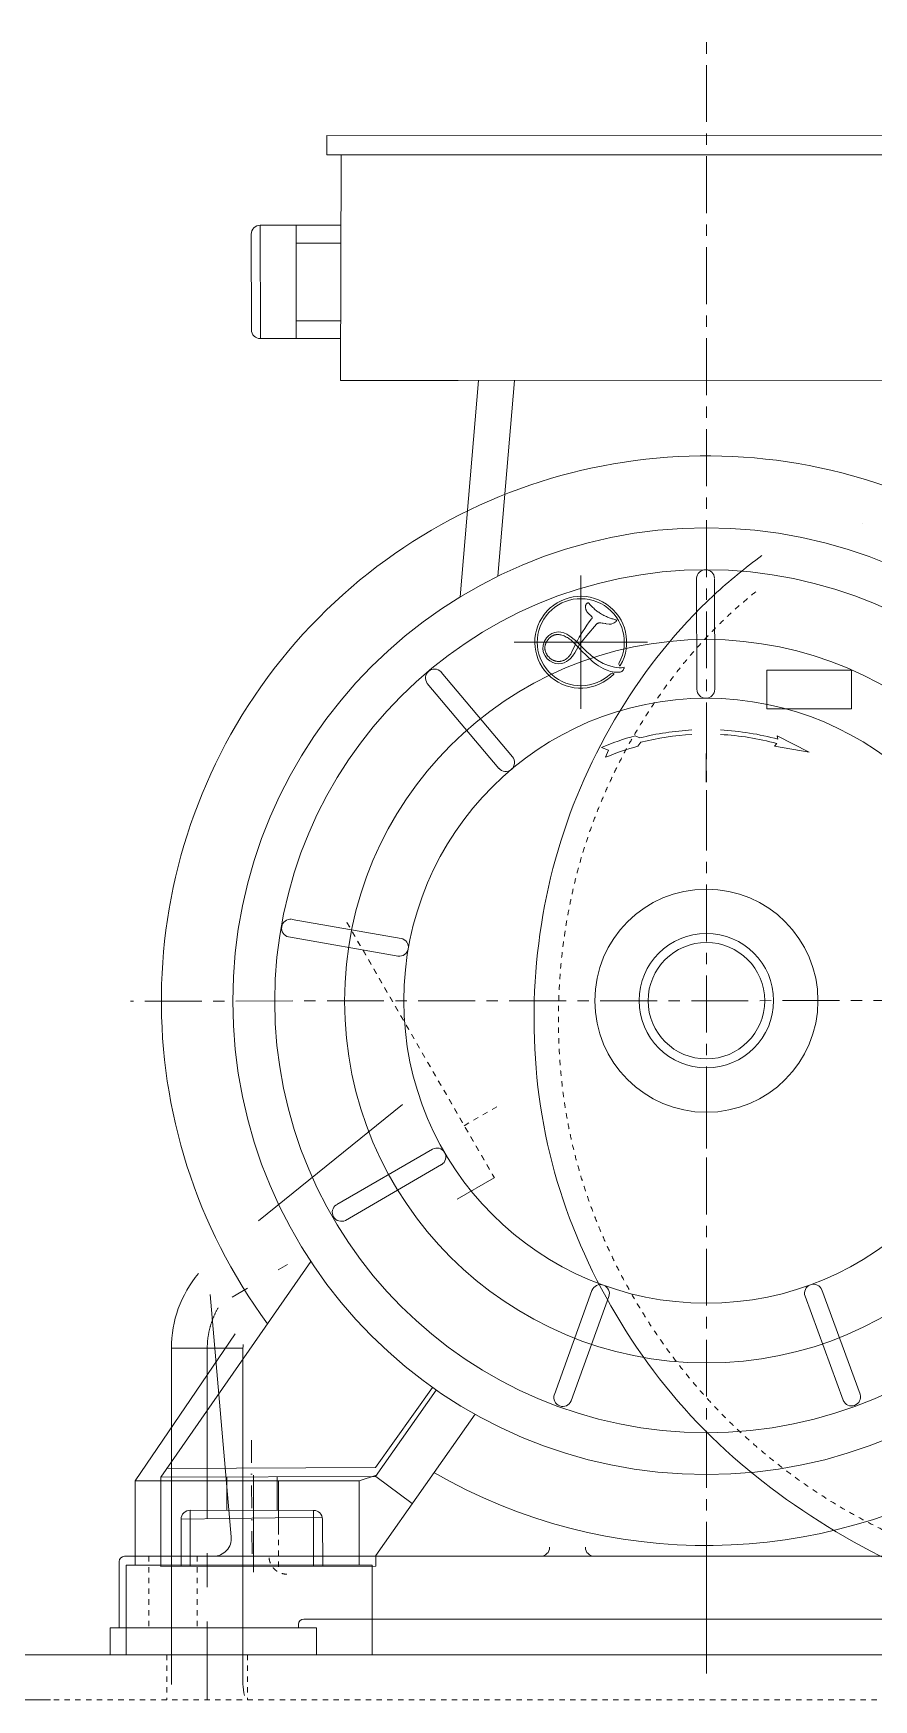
# Model space of a CAD drawing. Header units: millimetres. Extents: x 0 to 559189, y 1 to 426050.
# Drawn here: x 90272 to 102177, y 307462 to 331077 of the extents above; entities that cross this region are included whole.
import ezdxf

# ---------------------------------------------------------------- set-up
doc = ezdxf.new("R2010")
doc.units = ezdxf.units.MM
doc.header["$LTSCALE"] = 25.4
for name, pattern in [('CENTER', [50.8, 31.75, -6.35, 6.35, -6.35]), ('DASHDOT', [25.4, 12.7, -6.35, 0, -6.35]), ('EB_DASH', [6, 3, -3]), ('EB_DASHDOTDOT', [45, 30, -3, 3, -3, 3, -3])]:
    doc.linetypes.add(name, pattern=pattern)
for name, color, linetype, lineweight in [('CAXA0', 7, 'Continuous', 5), ('CAXA1', 5, 'CENTER', 5), ('CAXA2', 6, 'EB_DASH', 5)]:
    doc.layers.add(name, color=color, linetype=linetype, lineweight=lineweight)

msp = doc.modelspace()

# ---------------------------------------------------------------- linework, layer by layer
at = {"color": 7, "lineweight": 5}
for p, q in [((94428.52, 329628.49), (94427.79, 329355.5)), ((103541.05, 329624.26), (94428.52, 329628.49)), ((103541.61, 329355.5), (94427.79, 329355.5)), ((94630.99, 329355.5), (94622.36, 326156.8)), ((94628.29, 328356.5), (93485.56, 328356.6)), ((93488.39, 326750.08), (93486.86, 328356.6)), ((93994.85, 326750.11), (93994.86, 328356.55)), ((93361.38, 326876.81), (93358.55, 328229.33)), ((94628.27, 328102.5), (93994.86, 328102.55)), ((94623.94, 327004.15), (93994.85, 327004.11)), ((94623.96, 326750.15), (93488.39, 326750.08)), ((96289.51, 326156.8), (94622.36, 326156.8)), ((103275.7, 326161.64), (96289.51, 326156.8)), ((96577.83, 326156.8), (96317.47, 323089.24)), ((97086.89, 326157.35), (96852.18, 323382.51)), ((99669.27, 323353.79), (99672.22, 321779.87)), ((99923.14, 323348.12), (99926.21, 321781.75)), ((96051.91, 322023.28), (97061.1, 320825.35)), ((95853.79, 321864.44), (96867.75, 320660.65)), ((93937.97, 318520.02), (95481.07, 318251.05)), ((93888.31, 318270.99), (95438.82, 318000.59)), ((95500.38, 315896.64), (93459.88, 314249.29)), ((94570.45, 314477.55), (95925.43, 315263.39)), ((94692.48, 314254.86), (96054.05, 315044.37)), ((96803.01, 314859.62), (96275.08, 314554.82)), ((92077.15, 310613.05), (94202.95, 313673.18)), ((93308.27, 313292.69), (93088.3, 313165.69)), ((97653.41, 311787.39), (98186.25, 313260.34)), ((97890.03, 311695.24), (98425.56, 313175.24)), ((101744.29, 311708.29), (101205.68, 313179.15)), ((101984.79, 311789.8), (101443.7, 313267.78)), ((95121.16, 310623.94), (95980.96, 311849.9)), ((95121.79, 310750.95), (95927.19, 311887.63)), ((95123.4, 309506.35), (96529.41, 311506.99)), ((95122.25, 310623.95), (92077.15, 310613.05)), ((92077.15, 310613.05), (92079.81, 309350.99)), ((95121.79, 310750.95), (92165.59, 310740.37)), ((93015.18, 310621.8), (93015.24, 310146.42)), ((93725.3, 310622.52), (93726.54, 310145.38)), ((95122.25, 310623.95), (95639.38, 310240.54)), ((94242.27, 310144.62), (92493.29, 310147.19)), ((92493.29, 310147.19), (92493.29, 309351.39)), ((94242.27, 310144.62), (94241.1, 309353.09)), ((94365.58, 310047.25), (92366.11, 310020.19)), ((92366.11, 310020.19), (92366.11, 309351.27)), ((94369.07, 310018.91), (94375.83, 309353.22)), ((95123.4, 309506.35), (95123.54, 309353.95)), ((95123.54, 309353.95), (92079.81, 309350.99))]:
    msp.add_line(p, q, dxfattribs=at)
at = {"color": 7, "linetype": 'DASHDOT', "lineweight": 5}
msp.add_line((93361.87, 311141.77), (93370.94, 309352.34), dxfattribs=at)
at = {"color": 7, "lineweight": 5}
for centre, radius in [((99807.52, 317360.04), 6708.52), ((99807.52, 317360.04), 6115), ((99807.52, 317360.04), 5126.52), ((99807.51, 317367.65), 4287.11), ((99807.51, 317367.65), 1580.79)]:
    msp.add_circle(centre, radius, dxfattribs=at)
for centre, radius, start, end in [((93485.55, 328229.6), 127, 89.99533, 180.11998), ((93488.38, 326877.08), 127, 180.11998, 270.003609), ((99807.51, 317367.65), 7721.6, 68.524524, 216.36046), ((99807.51, 317367.65), 7721.6, 240.011552, 64.225427), ((99796.14, 323348.03), 127, 2.81785, 177.400947), ((95954.68, 321941.57), 127, 42.81785, 217.400947), ((99799.21, 321781.75), 127, 180, 0), ((96963.82, 320743.71), 127, 220, 40), ((93916.01, 318394.93), 127, 82.81785, 257.400947), ((95459.02, 318125.98), 127, 260, 80), ((95988.93, 315153.41), 127, 300, 120), ((94634.03, 314367.61), 127, 122.81785, 297.400947), ((98305.59, 313216.91), 127, 340, 160), ((101325.02, 313222.58), 127, 20, 200), ((97772.78, 311744.04), 127, 162.81785, 337.400947), ((101863.6, 311751.82), 127, 202.81785, 17.400947), ((92493.11, 310020.19), 127, 89.915813, 180), ((94242.08, 310017.62), 127, 0.581041, 89.915813)]:
    msp.add_arc(centre, radius, start, end, dxfattribs=at)
at = {"layer": 'CAXA0', "color": 7, "linetype": 'Continuous', "lineweight": 5}
for p, q in [((98095.29, 322956.37), (98095.26, 322952.43)), ((98095.26, 322952.43), (98095.36, 322948.3)), ((98095.47, 322960.16), (98095.29, 322956.37)), ((98095.36, 322948.3), (98095.59, 322943.97)), ((98095.77, 322963.78), (98095.47, 322960.16)), ((98095.59, 322943.97), (98095.96, 322939.44)), ((98096.21, 322967.24), (98095.77, 322963.78)), ((98095.96, 322939.44), (98096.92, 322931.27)), ((98096.79, 322970.54), (98096.21, 322967.24)), ((98097.51, 322973.69), (98096.79, 322970.54)), ((98096.92, 322931.27), (98098.22, 322923.42)), ((98098.37, 322976.7), (98097.51, 322973.69)), ((98098.22, 322923.42), (98098.99, 322919.62)), ((98099.36, 322979.55), (98098.37, 322976.7)), ((98098.99, 322919.62), (98099.86, 322915.9)), ((98100.5, 322982.24), (98099.36, 322979.55)), ((98099.86, 322915.9), (98100.8, 322912.26)), ((98101.77, 322984.79), (98100.5, 322982.24)), ((98100.8, 322912.26), (98101.83, 322908.69)), ((98103.18, 322987.19), (98101.77, 322984.79)), ((98101.83, 322908.69), (98102.95, 322905.2)), ((98102.95, 322905.2), (98104.16, 322901.79)), ((98104.73, 322989.44), (98103.18, 322987.19)), ((98104.16, 322901.79), (98105.45, 322898.45)), ((98106.43, 322991.54), (98104.73, 322989.44)), ((98105.45, 322898.45), (98106.83, 322895.18)), ((98108.99, 322994.21), (98106.43, 322991.54)), ((98106.83, 322895.18), (98108.29, 322892)), ((98108.29, 322892), (98109.85, 322888.88)), ((98111.93, 322996.73), (98108.99, 322994.21)), ((98109.85, 322888.88), (98111.49, 322885.84)), ((98111.49, 322885.84), (98113.21, 322882.87)), ((98115.21, 322999.09), (98111.93, 322996.73)), ((98113.21, 322882.87), (98115.07, 322879.91)), ((98115.07, 322879.91), (98117.06, 322876.95)), ((98118.83, 323001.28), (98115.21, 322999.09)), ((98117.06, 322876.95), (98119.18, 322873.99)), ((98122.77, 323003.29), (98118.83, 323001.28)), ((98119.18, 322873.99), (98121.45, 322871.01)), ((98121.45, 322871.01), (98123.87, 322868)), ((98126.99, 323005.1), (98122.77, 323003.29)), ((98123.87, 322868), (98126.45, 322864.97)), ((98126.45, 322864.97), (98132.13, 322858.75)), ((98131.45, 323006.68), (98126.99, 323005.1)), ((98136.07, 323008.02), (98131.45, 323006.68)), ((98132.13, 322858.75), (98137.89, 322852.91)), ((98136.07, 323008.02), (98146.03, 322996)), ((98137.89, 322852.91), (98144.55, 322846.54)), ((98144.55, 322846.54), (98150.74, 322840.87)), ((98146.03, 322996), (98156.23, 322984.2)), ((98150.74, 322840.87), (98168.2, 322825.14)), ((98156.23, 322984.2), (98166.66, 322972.64)), ((98166.66, 322972.64), (98177.3, 322961.34)), ((98168.2, 322825.14), (98181.79, 322812.58)), ((98177.3, 322961.34), (98188.15, 322950.29)), ((98188.15, 322950.29), (98199.21, 322939.51)), ((98199.21, 322939.51), (98210.45, 322929.01)), ((98210.45, 322929.01), (98221.88, 322918.79)), ((98221.88, 322918.79), (98233.48, 322908.86)), ((98233.48, 322908.86), (98245.25, 322899.22)), ((98245.25, 322899.22), (98257.17, 322889.9)), ((98257.17, 322889.9), (98269.26, 322880.88)), ((98269.26, 322880.88), (98281.48, 322872.17)), ((98281.48, 322872.17), (98293.85, 322863.78)), ((98293.85, 322863.78), (98306.33, 322855.73)), ((98306.33, 322855.73), (98318.95, 322848)), ((98318.95, 322848), (98330.59, 322841.22)), ((98330.59, 322841.22), (98342.41, 322834.67)), ((98342.41, 322834.67), (98354.42, 322828.33)), ((98354.42, 322828.33), (98366.61, 322822.23)), ((97615.94, 322570.47), (97660.82, 322587.81)), ((97660.82, 322587.81), (97706.48, 322594.35)), ((97706.48, 322594.35), (97745.07, 322591.24)), ((97745.07, 322591.24), (97785.59, 322580.31)), ((98053.74, 322596.54), (98030.04, 322558.18)), ((98084.02, 322643.24), (98053.74, 322596.54)), ((98115.46, 322689.29), (98084.02, 322643.24)), ((98250.45, 322703.56), (98114.03, 322543.16)), ((98148.06, 322734.71), (98115.46, 322689.29)), ((98181.79, 322779.42), (98148.06, 322734.71)), ((98251.86, 322704.3), (98247.24, 322700.26)), ((98256.61, 322707.99), (98251.86, 322704.3)), ((98261.43, 322711.29), (98256.61, 322707.99)), ((98266.3, 322714.18), (98261.43, 322711.29)), ((98271.16, 322716.64), (98266.3, 322714.18)), ((98276, 322718.65), (98271.16, 322716.64)), ((98280.8, 322720.21), (98276, 322718.65)), ((98283.18, 322720.82), (98280.8, 322720.21)), ((98285.55, 322721.32), (98283.18, 322720.82)), ((98289.58, 322721.91), (98285.55, 322721.32)), ((98293.81, 322722.23), (98289.58, 322721.91)), ((98298.28, 322722.27), (98293.81, 322722.23)), ((98303.07, 322722.05), (98298.28, 322722.27)), ((98307.8, 322721.61), (98303.07, 322722.05)), ((98313.08, 322720.92), (98307.8, 322721.61)), ((98330.34, 322718.08), (98313.08, 322720.92)), ((98343.21, 322716.24), (98330.34, 322718.08)), ((98371.36, 322712.81), (98343.21, 322716.24)), ((98366.61, 322822.23), (98378.98, 322816.34)), ((98383.23, 322711.06), (98371.36, 322712.81)), ((98378.98, 322816.34), (98391.52, 322810.69)), ((98427.69, 322703.95), (98385.35, 322710.84)), ((98391.52, 322810.69), (98404.22, 322805.28)), ((98404.22, 322805.28), (98417.07, 322800.1)), ((98417.07, 322800.1), (98430.08, 322795.16)), ((98456.11, 322705.04), (98427.69, 322703.95)), ((98430.08, 322795.16), (98443.23, 322790.46)), ((98443.23, 322790.46), (98456.52, 322786.01)), ((98501.83, 322724.82), (98456.11, 322705.04)), ((98456.52, 322786.01), (98469.93, 322781.8)), ((98469.93, 322781.8), (98483.46, 322777.84)), ((98483.46, 322777.84), (98497.11, 322774.13)), ((98497.11, 322774.13), (98510.85, 322770.69)), ((98527.88, 322742.02), (98501.83, 322724.82)), ((98510.85, 322770.69), (98524.69, 322767.49)), ((98524.69, 322767.49), (98532.86, 322756.56)), ((98532.86, 322756.56), (98527.88, 322742.02)), ((97491.95, 322351.22), (97495.56, 322407.4)), ((97501.86, 322297.45), (97491.95, 322351.22)), ((97495.56, 322407.4), (97512.39, 322461.47)), ((97512.39, 322461.47), (97541.08, 322509.04)), ((97518.85, 322367.94), (97519.04, 322375)), ((97518.99, 322360.97), (97518.85, 322367.94)), ((97519.44, 322353.96), (97518.99, 322360.97)), ((97519.04, 322375), (97519.56, 322382.11)), ((97520.2, 322346.93), (97519.44, 322353.96)), ((97519.56, 322382.11), (97520.4, 322389.27)), ((97520.4, 322389.27), (97521.57, 322396.47)), ((97521.57, 322396.47), (97523.06, 322403.7)), ((97523.06, 322403.7), (97524.87, 322410.93)), ((97524.87, 322410.93), (97526.99, 322418.15)), ((97526.99, 322418.15), (97529.42, 322425.36)), ((97529.42, 322425.36), (97532.17, 322432.54)), ((97532.17, 322432.54), (97535.21, 322439.67)), ((97535.21, 322439.67), (97538.55, 322446.73)), ((97538.55, 322446.73), (97542.18, 322453.71)), ((97541.08, 322509.04), (97575.02, 322543.55)), ((97542.18, 322453.71), (97546.08, 322460.59)), ((97546.08, 322460.59), (97550.25, 322467.34)), ((97550.25, 322467.34), (97554.67, 322473.97)), ((97554.67, 322473.97), (97559.35, 322480.43)), ((97559.35, 322480.43), (97564.26, 322486.75)), ((97564.26, 322486.75), (97569.39, 322492.87)), ((97569.39, 322492.87), (97574.73, 322498.78)), ((97574.73, 322498.78), (97580.26, 322504.47)), ((97575.02, 322543.55), (97615.94, 322570.47)), ((97580.26, 322504.47), (97585.97, 322509.93)), ((97585.97, 322509.93), (97591.84, 322515.14)), ((97591.84, 322515.14), (97597.86, 322520.07)), ((97597.86, 322520.07), (97604, 322524.73)), ((97604, 322524.73), (97610.25, 322529.1)), ((97610.25, 322529.1), (97616.61, 322533.17)), ((97616.61, 322533.17), (97623.04, 322536.93)), ((97623.04, 322536.93), (97629.55, 322540.37)), ((97629.55, 322540.37), (97636.12, 322543.48)), ((97636.12, 322543.48), (97642.72, 322546.26)), ((97642.72, 322546.26), (97649.36, 322548.71)), ((97649.36, 322548.71), (97656.01, 322550.82)), ((97656.01, 322550.82), (97661.94, 322552.4)), ((97661.94, 322552.4), (97667.96, 322553.74)), ((97667.96, 322553.74), (97674.08, 322554.84)), ((97674.08, 322554.84), (97680.29, 322555.7)), ((97680.29, 322555.7), (97686.59, 322556.32)), ((97686.59, 322556.32), (97692.99, 322556.69)), ((97692.99, 322556.69), (97699.47, 322556.81)), ((97699.47, 322556.81), (97706.04, 322556.7)), ((97706.04, 322556.7), (97719.45, 322555.73)), ((97719.45, 322555.73), (97733.2, 322553.8)), ((97733.2, 322553.8), (97747.27, 322550.89)), ((97747.27, 322550.89), (97761.65, 322547.02)), ((97761.65, 322547.02), (97776.38, 322542.15)), ((97776.38, 322542.15), (97791.37, 322536.33)), ((97785.59, 322580.31), (97828.21, 322561.54)), ((97791.37, 322536.33), (97806.6, 322529.56)), ((97806.6, 322529.56), (97822.02, 322521.85)), ((97822.02, 322521.85), (97837.62, 322513.22)), ((97828.21, 322561.54), (97873.6, 322534.63)), ((97837.62, 322513.22), (97853.3, 322503.7)), ((97853.3, 322503.7), (97869, 322493.35)), ((97869, 322493.35), (97884.61, 322482.24)), ((97873.6, 322534.63), (97952.04, 322473.2)), ((97922.38, 322359.09), (97903.1, 322317.96)), ((97942.41, 322399.77), (97922.38, 322359.09)), ((97963.21, 322440.08), (97942.41, 322399.77)), ((98011.72, 322415.19), (97942.86, 322296.3)), ((97952.04, 322473.2), (97989.07, 322436.52)), ((97984.77, 322479.94), (97963.21, 322440.08)), ((98007.04, 322519.3), (97984.77, 322479.94)), ((97989.07, 322436.52), (98113.21, 322314.14)), ((98030.04, 322558.18), (98007.04, 322519.3)), ((98050.43, 322468.1), (98011.72, 322415.19)), ((98114.03, 322543.16), (98050.43, 322468.1)), ((97521.71, 322253.73), (97501.86, 322297.45)), ((97521.29, 322339.88), (97520.2, 322346.93)), ((97522.69, 322332.82), (97521.29, 322339.88)), ((97551.31, 322214.49), (97521.71, 322253.73)), ((97524.4, 322325.77), (97522.69, 322332.82)), ((97526.42, 322318.73), (97524.4, 322325.77)), ((97528.75, 322311.71), (97526.42, 322318.73)), ((97531.39, 322304.72), (97528.75, 322311.71)), ((97534.33, 322297.78), (97531.39, 322304.72)), ((97537.56, 322290.91), (97534.33, 322297.78)), ((97541.08, 322284.11), (97537.56, 322290.91)), ((97544.87, 322277.4), (97541.08, 322284.11)), ((97548.94, 322270.8), (97544.87, 322277.4)), ((97553.28, 322264.31), (97548.94, 322270.8)), ((97588.72, 322182.27), (97551.31, 322214.49)), ((97557.86, 322257.96), (97553.28, 322264.31)), ((97562.71, 322251.73), (97557.86, 322257.96)), ((97567.8, 322245.66), (97562.71, 322251.73)), ((97573.11, 322239.77), (97567.8, 322245.66)), ((97578.63, 322234.07), (97573.11, 322239.77)), ((97584.34, 322228.58), (97578.63, 322234.07)), ((97590.24, 322223.31), (97584.34, 322228.58)), ((97631.45, 322159.24), (97588.72, 322182.27)), ((97596.3, 322218.27), (97590.24, 322223.31)), ((97602.52, 322213.47), (97596.3, 322218.27)), ((97608.87, 322208.93), (97602.52, 322213.47)), ((97615.35, 322204.66), (97608.87, 322208.93)), ((97621.93, 322200.66), (97615.35, 322204.66)), ((97628.62, 322196.94), (97621.93, 322200.66)), ((97635.38, 322193.51), (97628.62, 322196.94)), ((97670.86, 322147.6), (97631.45, 322159.24)), ((97642.21, 322190.39), (97635.38, 322193.51)), ((97649.09, 322187.57), (97642.21, 322190.39)), ((97656.01, 322185.06), (97649.09, 322187.57)), ((97662.9, 322182.88), (97656.01, 322185.06)), ((97669.88, 322180.98), (97662.9, 322182.88)), ((97676.94, 322179.37), (97669.88, 322180.98)), ((97712.35, 322143.36), (97670.86, 322147.6)), ((97684.07, 322178.05), (97676.94, 322179.37)), ((97691.26, 322177.01), (97684.07, 322178.05)), ((97698.49, 322176.28), (97691.26, 322177.01)), ((97705.75, 322175.83), (97698.49, 322176.28)), ((97713.04, 322175.69), (97705.75, 322175.83)), ((97753.91, 322146.72), (97712.35, 322143.36)), ((97720.33, 322175.83), (97713.04, 322175.69)), ((97727.61, 322176.28), (97720.33, 322175.83)), ((97734.86, 322177.02), (97727.61, 322176.28)), ((97742.08, 322178.05), (97734.86, 322177.02)), ((97749.25, 322179.37), (97742.08, 322178.05)), ((97756.36, 322180.98), (97749.25, 322179.37)), ((97793.45, 322157.53), (97753.91, 322146.72)), ((97763.38, 322182.88), (97756.36, 322180.98)), ((97770.31, 322185.06), (97763.38, 322182.88)), ((97778.38, 322187.99), (97770.31, 322185.06)), ((97786.39, 322191.33), (97778.38, 322187.99)), ((97794.33, 322195.09), (97786.39, 322191.33)), ((97824.99, 322172.51), (97793.45, 322157.53)), ((97802.2, 322199.25), (97794.33, 322195.09)), ((97809.97, 322203.81), (97802.2, 322199.25)), ((97817.64, 322208.75), (97809.97, 322203.81)), ((97825.18, 322214.07), (97817.64, 322208.75)), ((97855.36, 322193.05), (97824.99, 322172.51)), ((97832.59, 322219.75), (97825.18, 322214.07)), ((97839.85, 322225.81), (97832.59, 322219.75)), ((97846.94, 322232.19), (97839.85, 322225.81)), ((97853.83, 322238.9), (97846.94, 322232.19)), ((97860.5, 322245.91), (97853.83, 322238.9)), ((97884.24, 322218.92), (97855.36, 322193.05)), ((97866.94, 322253.2), (97860.5, 322245.91)), ((97873.12, 322260.75), (97866.94, 322253.2)), ((97879.02, 322268.52), (97873.12, 322260.75)), ((97884.61, 322276.5), (97879.02, 322268.52)), ((97911.11, 322249.67), (97884.24, 322218.92)), ((97903.1, 322317.96), (97884.61, 322276.5)), ((97942.86, 322296.3), (97911.11, 322249.67)), ((98113.21, 322314.14), (98158.93, 322274.61)), ((98117.19, 322251.27), (98140.16, 322225.93)), ((98140.16, 322225.93), (98164.83, 322201.48)), ((98158.93, 322274.61), (98181.79, 322255.48)), ((98164.83, 322201.48), (98191.13, 322177.96)), ((98181.79, 322255.48), (98265.84, 322192.06)), ((98191.13, 322177.96), (98218.98, 322155.47)), ((98218.98, 322155.47), (98248.33, 322134.04)), ((98248.33, 322134.04), (98279.03, 322113.78)), ((98265.84, 322192.06), (98342.57, 322147.3)), ((98342.57, 322147.3), (98419.07, 322116.26)), ((98419.07, 322116.26), (98504.64, 322093.6)), ((98279.03, 322113.78), (98310.99, 322094.75)), ((98310.99, 322094.75), (98344.07, 322077.04)), ((98344.07, 322077.04), (98372.41, 322063.39)), ((98372.41, 322063.39), (98399.35, 322051.9)), ((98399.35, 322051.9), (98425.42, 322042.36)), ((98425.42, 322042.36), (98450.84, 322034.67)), ((98450.84, 322034.67), (98475.93, 322028.75)), ((98475.93, 322028.75), (98500.73, 322024.61)), ((98500.73, 322024.61), (98525.34, 322022.23)), ((98504.64, 322093.6), (98572.26, 322085.01)), ((98525.34, 322022.23), (98549.85, 322021.6)), ((98549.85, 322021.6), (98570.64, 322022.66)), ((98570.64, 322022.66), (98579.47, 322023.86)), ((98572.26, 322085.01), (98606.99, 322086.9)), ((98579.47, 322023.86), (98587.5, 322025.54)), ((98587.5, 322025.54), (98594.89, 322027.73)), ((98594.89, 322027.73), (98601.61, 322030.43)), ((98601.61, 322030.43), (98607.7, 322033.66)), ((98606.99, 322086.9), (98643.1, 322093.6)), ((98607.7, 322033.66), (98613.17, 322037.44)), ((98613.17, 322037.44), (98618.09, 322041.79)), ((98618.09, 322041.79), (98622.72, 322046.88)), ((98622.72, 322046.88), (98627.01, 322052.69)), ((98627.01, 322052.69), (98630.93, 322059.16)), ((98630.93, 322059.16), (98634.47, 322066.27)), ((98634.47, 322066.27), (98637.56, 322073.9)), ((98637.56, 322073.9), (98640.15, 322081.95)), ((98640.15, 322081.95), (98642.19, 322090.24)), ((101861.57, 322053.82), (100665.23, 322053.82)), ((100665.23, 322053.82), (100665.23, 321501.77)), ((101861.57, 321501.77), (101861.57, 322053.82)), ((100665.23, 321501.77), (101861.57, 321501.77)), ((98420.94, 320917.82), (98319.3, 320958.28)), ((98798.81, 321121.19), (98864.69, 321092.43)), ((98880.26, 321030.86), (98838.25, 320973.98)), ((100804.35, 321012.02), (100771.01, 320974.99)), ((101262.52, 320887.89), (100771.01, 320974.99)), ((100810.46, 321122.2), (100821.12, 321073.26)), ((101262.52, 320887.89), (100810.46, 321122.2)), ((98377.62, 320817.48), (98420.94, 320917.82)), ((93741.62, 313553.38), (93873.6, 313629.58)), ((92775.56, 313205.13), (93076.09, 309770.08)), ((91714.76, 310565.23), (93132.68, 312648.58)), ((92227.57, 312442.87), (92988.32, 312442.87)), ((92227.57, 312442.87), (92227.57, 307679.23)), ((92227.57, 312442.87), (93242.32, 312442.87)), ((93242.32, 312442.87), (93242.32, 307683.89)), ((91714.76, 309366.69), (91714.76, 310565.23)), ((91714.76, 310565.23), (94889.76, 310565.23)), ((94889.76, 310565.23), (95133.6, 310644.46)), ((94889.76, 309366.69), (94889.76, 310565.23)), ((91489.12, 309417.75), (91489.12, 308477.95)), ((110399.34, 309493.95), (91565.32, 309493.95)), ((95070.21, 309366.69), (91587.76, 309366.69)), ((91587.76, 309366.69), (91587.76, 308096.89)), ((95070.21, 309366.69), (95070.21, 308096.87)), ((93203.5, 308477.97), (91362.12, 308477.97)), ((91362.12, 308477.97), (91362.12, 308096.87)), ((91641.21, 308477.87), (91362.12, 308477.87)), ((93203.62, 308477.95), (91489.12, 308477.95)), ((94283.12, 308477.95), (91870.12, 308477.95)), ((94029.12, 308528.75), (94029.12, 308477.95)), ((107605.54, 308604.95), (94105.32, 308604.95)), ((94283.12, 308477.97), (94283.12, 308096.87)), ((111491.4, 308096.89), (89679.27, 308096.89)), ((112253.4, 308096.87), (90409.31, 308096.87)), ((91984.15, 308096.87), (94422.55, 308096.87)), ((89679.27, 307461.87), (90515.63, 307461.87))]:
    msp.add_line(p, q, dxfattribs=at)
for centre, radius in [((99807.52, 317368.9), 952.5), ((99807.62, 317367.69), 825.5), ((99807.62, 317367.69), 825.5)]:
    msp.add_circle(centre, radius, dxfattribs=at)
for centre, radius, start, end in [((105649.59, 317367.95), 7670.8, 118.22705, 118.227162), ((98027.49, 322447.95), 650.61, 329.501755, 315.842637), ((98027.49, 322447.95), 617.22, 331.641994, 313.630899), ((98167.65, 322795.65), 22.14, 306.861787, 53.138213), ((114860.64, 339343.96), 23927.04, 224.806462, 225.591354), ((98601.34, 322139.46), 34.29, 151.909947, 221.988174), ((98581.52, 322121.62), 7.62, 221.988174, 329.501755), ((98476.85, 321976.04), 34.41, 63.526286, 133.007969), ((98488.79, 322000.02), 7.62, 315.842637, 63.526286), ((99806.52, 317367.91), 3841.75, 93.047399, 104.191073), ((99806.52, 317367.91), 3841.75, 74.686624, 86.983529), ((99806.52, 317367.91), 3886.2, 105.028863, 112.5006), ((99806.52, 317367.91), 3733.8, 105.030041, 112.500625), ((99806.52, 317367.91), 3778.25, 93.098665, 104.191073), ((99806.52, 317367.91), 3778.25, 74.686624, 86.932784), ((93879.35, 312442.87), 1651.78, 140.18674, 180), ((93879.35, 312442.87), 637.03, 175.480774, 180), ((92823.05, 309747.95), 254, 270, 5), ((97458.12, 309620.95), 127, 270, 0), ((98220.12, 309620.95), 127, 180, 270), ((91565.32, 309417.75), 76.2, 90, 180), ((94105.32, 308528.75), 76.2, 90, 180), ((93877.32, 307683.89), 635, 180, 195)]:
    msp.add_arc(centre, radius, start, end, dxfattribs=at)
msp.add_open_spline([(100593.66, 323675.73), (100357.12, 323503.06), (99579.13, 322866.67), (98494.45, 321504.58), (97612.24, 319523.94), (97278.48, 317366.13), (97487.93, 315174.59), (98308.53, 313117.98), (99612.29, 311308.26), (101369.74, 309923.25), (103398.25, 308901.13), (105670.83, 308666.33), (107940.88, 308874.89), (110076.79, 309738.65), (111940.94, 311098.63), (112936.95, 312283.89), (113360.6, 312925.99)], degree=3, knots=[507.38567714, 507.38567714, 507.38567714, 507.38567714, 542.01528042, 626.1985795, 710.94289051, 796.25223372, 882.2000706, 968.69173109, 1055.70587108, 1143.30914363, 1231.83863141, 1320.82291377, 1410.10669904, 1499.844077, 1590.09119218, 1681.26431051, 1681.26431051, 1681.26431051, 1681.26431051], dxfattribs=at)
at = {"layer": 'CAXA1', "linetype": 'CENTER', "lineweight": 5}
for p, q in [((99807.51, 309175.89), (99807.51, 331077.34)), ((109433.19, 317374.47), (91648.49, 317361.87))]:
    msp.add_line(p, q, dxfattribs=at)
at = {"layer": 'CAXA1', "linetype": 'CENTER', "lineweight": 5, "ltscale": 3}
for p, q in [((98027.49, 323391.74), (98027.49, 321504.15)), ((98971.28, 322447.95), (97083.7, 322447.95)), ((97278.82, 322447.95), (98776.15, 322447.95)), ((99806.4, 320873.13), (99806.4, 320466.73)), ((99807.5, 319971.21), (99807.5, 320352.21)), ((99807.62, 315653.19), (99807.62, 315272.19)), ((92736.35, 312442.87), (92736.35, 307461.87)), ((93391.16, 310641.43), (93391.16, 309269.83)), ((99807.49, 309869.35), (99807.49, 307830.89)), ((99807.36, 308097.09), (99807.36, 307830.85))]:
    msp.add_line(p, q, dxfattribs=at)
msp.add_arc((93879.35, 312442.87), 1143, 149.932891, 180.000001, dxfattribs=at)
at = {"layer": 'CAXA2', "color": 7, "linetype": 'EB_DASH', "lineweight": 5}
for p, q in [((94714.09, 318477.73), (96803.01, 314859.62)), ((94715.62, 318475.09), (96804.53, 314856.98)), ((96377.56, 315596.52), (96861.49, 315875.92)), ((91908.22, 309493.95), (91908.22, 308477.95)), ((92594.02, 309493.95), (92594.02, 308477.95)), ((92164.85, 308096.87), (92164.85, 307461.87)), ((93307.85, 308096.87), (93307.85, 307461.87)), ((90409.31, 307461.87), (111798.03, 307461.87))]:
    msp.add_line(p, q, dxfattribs=at)
at = {"layer": 'CAXA2', "color": 7, "linetype": 'EB_DASHDOTDOT', "lineweight": 5}
msp.add_line((93746.76, 310565.23), (93746.76, 309346.03), dxfattribs=at)
at = {"layer": 'CAXA2', "color": 7, "linetype": 'EB_DASH', "lineweight": 5}
msp.add_arc((93865.16, 309493.95), 254, 185, 270, dxfattribs=at)
msp.add_open_spline([(100505.49, 323163.17), (100387.89, 323068.26), (99757.06, 322525.41), (98796.51, 321325.1), (97950.17, 319428.24), (97628.49, 317360.89), (97822.86, 315259.6), (98606.79, 313283.65), (99856.92, 311550.93), (101527.55, 310189.95), (103507.98, 309299.71), (105669.24, 308973.42), (107854.38, 309204.13), (109926.22, 309991.57), (111722.32, 311314.16), (112685.92, 312454.47), (113095.72, 313073.89)], degree=3, knots=[600.68216761, 600.68216761, 600.68216761, 600.68216761, 618.57186211, 699.19857544, 780.39627521, 862.16002635, 944.58019542, 1027.56541971, 1111.09979394, 1195.26803517, 1280.07519894, 1365.43323495, 1451.33535269, 1537.84516751, 1624.96780512, 1713.01116438, 1713.01116438, 1713.01116438, 1713.01116438], dxfattribs=at)

doc.saveas('drawing.dxf')
